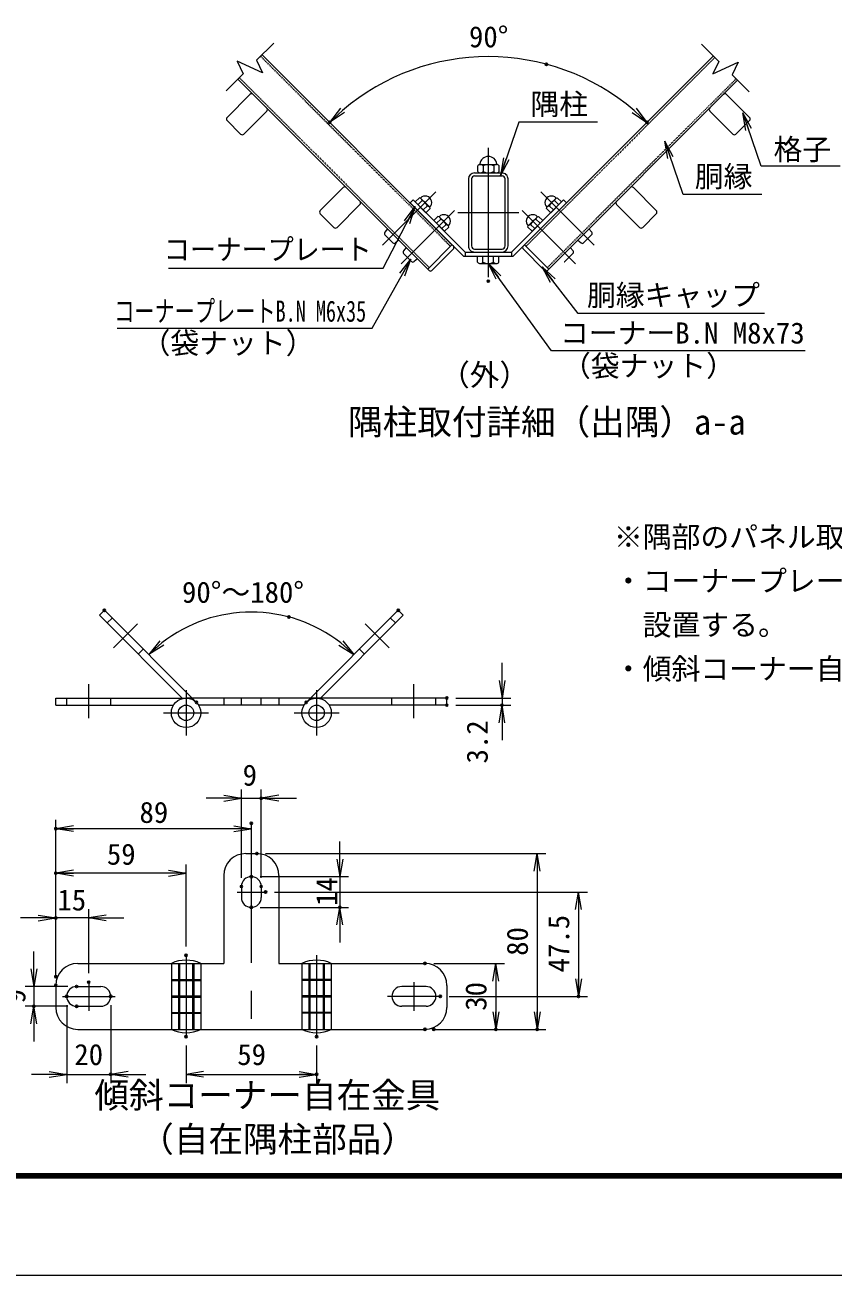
# Model space of a CAD drawing. Units: millimetres, scale not verified, with parts at other scales. Extents: x -4200 to 4200, y -2970 to 2970.
# Drawn here: x 560 to 2398, y -2970 to -126 of the extents above; entities that cross this region are included whole.
import ezdxf
from ezdxf.enums import TextEntityAlignment as Align

# ---------------------------------------------------------------- set-up
doc = ezdxf.new("R2010")
doc.units = ezdxf.units.MM
doc.header["$LTSCALE"] = 10
doc.header["$PDMODE"] = 32
doc.header["$PDSIZE"] = 5
doc.linetypes.add('USER1', pattern=[50.8, 31.75, -6.35, 6.35, -6.35])
doc.linetypes.add('USER2', pattern=[0.375, 0.25, -0.125])
for name, color, linetype, lineweight in [('0-0_D-STR1', 1, 'Continuous', 18), ('0-1_D-BMK', 2, 'USER1', 13), ('0-5_D-STR3', 3, 'Continuous', 13), ('0-6_D-STR-DIM', 7, 'Continuous', 13), ('0-7_0', 7, 'Continuous', 18), ('0-9_D-TTL-TXT', 7, 'Continuous', 18), ('0-A_D-STR-TXT', 7, 'Continuous', 13), ('0-B_D-TTL', 7, 'Continuous', 18)]:
    doc.layers.add(name, color=color, linetype=linetype, lineweight=lineweight)
doc.layers.add('0-8_Defpoints', color=253, linetype='Continuous')
doc.styles.add('ＭＳ ゴシック', font='')
doc.styles.get('ＭＳ ゴシック').set_extended_font_data('MS Gothic')

# ---------------------------------------------------------------- blocks, each defined once
blk = doc.blocks.new('_Open')
at = {"layer": '0-7_0'}
blk.add_line((-10, 1.667), (0, 0), dxfattribs=at)
blk.add_lwpolyline([(-10, -1.667), (0, 0), (-10, 0)], dxfattribs=at)

msp = doc.modelspace()

# ---------------------------------------------------------------- linework, layer by layer
at = {"layer": '0-0_D-STR1', "linetype": 'USER2'}
for p, q in [((1095.83, -197.33), (1528.05, -629.55)), ((2129.63, -200), (1700.08, -629.55)), ((1047.46, -245.7), (1479.68, -677.92)), ((2178, -248.37), (1748.45, -677.92))]:
    msp.add_line(p, q, dxfattribs=at)
at = {"layer": '0-0_D-STR1'}
for p, q in [((1099.22, -193.94), (1531.44, -626.16)), ((2126.24, -196.61), (1696.69, -626.16)), ((1044.07, -249.09), (1476.29, -681.31)), ((2181.39, -251.76), (1751.84, -681.31)), ((1071.75, -283.99), (1019.57, -336.17)), ((2156.38, -283.99), (2208.56, -336.17)), ((1109.94, -322.17), (1057.75, -374.36)), ((2118.2, -322.17), (2170.38, -374.36)), ((1019.57, -343.39), (1050.54, -374.36)), ((2208.56, -343.39), (2177.59, -374.36)), ((1569.07, -476.45), (1569.07, -628.85)), ((1575.97, -476.45), (1575.97, -628.85)), ((1582.87, -462.65), (1645.27, -462.65)), ((1582.87, -469.55), (1645.27, -469.55)), ((1652.17, -628.85), (1652.17, -476.45)), ((1659.07, -628.85), (1659.07, -476.45)), ((1283.89, -496.12), (1231.7, -548.31)), ((1944.25, -496.12), (1996.43, -548.31)), ((1322.07, -534.31), (1269.89, -586.49)), ((1906.06, -534.31), (1958.25, -586.49)), ((1231.7, -555.52), (1262.67, -586.49)), ((1996.43, -555.52), (1965.46, -586.49)), ((1996.43, -555.52), (1965.46, -586.49)), ((1582.87, -635.75), (1645.27, -635.75)), ((1582.87, -642.65), (1645.27, -642.65))]:
    msp.add_line(p, q, dxfattribs=at)
for centre, radius, start, end in [((1075.36, -287.6), 5.1, 45, 135), ((1075.36, -287.6), 5.1, 45, 135), ((2152.77, -287.6), 5.1, 45, 135), ((2152.77, -287.6), 5.1, 45, 135), ((1023.18, -339.78), 5.1, 134.99942, 225), ((1106.33, -318.57), 5.1, 314.99941, 45), ((1106.33, -318.57), 5.1, 314.99941, 45), ((2121.8, -318.57), 5.1, 135, 225.00059), ((2121.8, -318.57), 5.1, 135, 225.00059), ((2204.96, -339.78), 5.1, 315, 45.00058), ((1054.15, -370.75), 5.1, 225, 314.99941), ((2173.99, -370.75), 5.1, 225.00059, 315), ((1582.87, -476.45), 13.8, 90.00002, 179.99999), ((1582.87, -476.45), 6.9, 90.00002, 179.99999), ((1645.27, -476.45), 13.8, 0, 90.00002), ((1645.27, -476.45), 6.9, 0, 90.00002), ((1287.49, -499.73), 5.1, 45, 135), ((1287.49, -499.73), 5.1, 45, 135), ((1940.64, -499.73), 5.1, 45, 135), ((1940.64, -499.73), 5.1, 45, 135), ((1318.46, -530.7), 5.1, 314.99941, 45), ((1318.46, -530.7), 5.1, 314.99941, 45), ((1909.67, -530.7), 5.1, 135, 225.00059), ((1909.67, -530.7), 5.1, 135, 225.00059), ((1235.31, -551.91), 5.1, 134.99942, 225), ((1992.83, -551.91), 5.1, 315, 45.00058), ((1992.83, -551.91), 5.1, 315, 45.00058), ((1266.28, -582.88), 5.1, 225, 314.99941), ((1961.86, -582.88), 5.1, 225.00059, 315), ((1961.86, -582.88), 5.1, 225.00059, 315), ((1582.87, -628.85), 13.8, 179.99999, 270.00002), ((1582.87, -628.85), 6.9, 179.99999, 270.00002), ((1645.27, -628.85), 6.9, 270.00002, 0), ((1645.27, -628.85), 13.8, 270.00002, 0)]:
    msp.add_arc(centre, radius, start, end, dxfattribs=at)
at = {"layer": '0-1_D-BMK'}
for p, q in [((1614.07, -405.47), (1614.07, -699.94)), ((1494.7, -505.92), (1373.45, -627.18)), ((1733.43, -505.92), (1854.68, -627.18)), ((1537.13, -548.35), (1415.88, -669.6)), ((1544.77, -552.71), (1683.37, -552.71)), ((1691.01, -548.35), (1812.26, -669.6)), ((760.83, -1543.21), (815.69, -1488.35)), ((1388.83, -1543.21), (1333.97, -1488.35)), ((704.83, -1703.51), (704.83, -1625.92)), ((926.33, -1639.68), (926.33, -1742.24)), ((1223.33, -1639.68), (1223.33, -1742.24)), ((1444.83, -1703.51), (1444.83, -1625.92)), ((875.05, -1690.96), (977.61, -1690.96)), ((1172.05, -1690.96), (1274.61, -1690.96)), ((1074.83, -1942.41), (1074.83, -2434.54)), ((1042.33, -2098.67), (1107.33, -2098.67)), ((926.33, -2242.67), (926.33, -2427.55)), ((1223.33, -2242.67), (1223.33, -2427.55)), ((704.83, -2303.67), (704.83, -2368.67)), ((1444.83, -2303.67), (1444.83, -2368.67)), ((644.83, -2336.17), (764.83, -2336.17)), ((1504.83, -2336.17), (1384.83, -2336.17))]:
    msp.add_line(p, q, dxfattribs=at)
at = {"layer": '0-5_D-STR3'}
for p, q in [((1589.95, -459.71), (1589.95, -446.21)), ((1595.55, -443.21), (1632.59, -443.21)), ((1595.55, -443.21), (1632.59, -443.21)), ((1602.1, -446.21), (1602.1, -459.71)), ((1626.4, -446.21), (1626.4, -459.71)), ((1638.55, -459.71), (1638.55, -446.21)), ((1595.55, -462.71), (1632.59, -462.71)), ((1595.55, -462.71), (1632.59, -462.71)), ((1442.77, -523.91), (1435.99, -530.7)), ((1557.59, -652.31), (1435.99, -530.7)), ((1561.57, -642.71), (1442.77, -523.91)), ((1457.2, -519.03), (1447.55, -528.68)), ((1471.94, -553.08), (1447.55, -528.68)), ((1463.37, -525.21), (1453.72, -534.86)), ((1459.81, -519.73), (1457.2, -519.03)), ((1480.89, -540.82), (1459.81, -519.73)), ((1475.42, -537.25), (1465.77, -546.91)), ((1666.57, -642.71), (1785.36, -523.91)), ((1670.54, -652.31), (1792.15, -530.7)), ((1747.24, -540.82), (1768.33, -519.73)), ((1752.72, -537.25), (1762.37, -546.91)), ((1756.19, -553.08), (1780.59, -528.68)), ((1764.76, -525.21), (1774.41, -534.86)), ((1768.33, -519.73), (1770.94, -519.03)), ((1770.94, -519.03), (1780.59, -528.68)), ((1785.36, -523.91), (1792.15, -530.7)), ((1481.59, -543.43), (1471.94, -553.08)), ((1481.59, -543.43), (1480.89, -540.82)), ((1499.62, -561.46), (1489.97, -571.11)), ((1505.8, -567.63), (1496.15, -577.29)), ((1502.24, -562.16), (1499.62, -561.46)), ((1523.32, -583.24), (1502.24, -562.16)), ((1704.82, -583.24), (1725.9, -562.16)), ((1722.34, -567.63), (1731.99, -577.29)), ((1725.9, -562.16), (1728.51, -561.46)), ((1728.51, -561.46), (1738.16, -571.11)), ((1746.54, -543.43), (1747.24, -540.82)), ((1746.54, -543.43), (1756.19, -553.08)), ((1385.07, -590.1), (1378.64, -597.76)), ((1514.37, -595.51), (1489.97, -571.11)), ((1517.84, -579.68), (1508.19, -589.33)), ((1524.02, -585.86), (1514.37, -595.51)), ((1524.02, -585.86), (1523.32, -583.24)), ((1704.12, -585.86), (1704.82, -583.24)), ((1704.12, -585.86), (1713.77, -595.51)), ((1710.29, -579.68), (1719.94, -589.33)), ((1713.77, -595.51), (1738.16, -571.11)), ((1843.06, -590.1), (1849.49, -597.76)), ((1378.89, -603.43), (1397.2, -621.74)), ((1410.53, -615.55), (1402.87, -621.98)), ((1817.61, -615.55), (1825.27, -621.98)), ((1849.24, -603.43), (1830.94, -621.74)), ((1427.5, -632.52), (1421.07, -640.19)), ((1421.32, -645.86), (1439.62, -664.16)), ((1531.44, -626.16), (1476.29, -681.31)), ((1534.63, -635.71), (1485.84, -684.5)), ((1534.63, -629.34), (1531.44, -626.16)), ((1557.59, -652.31), (1670.54, -652.31)), ((1561.57, -642.71), (1666.57, -642.71)), ((1561.57, -642.71), (1561.57, -652.31)), ((1589.77, -652.31), (1638.37, -652.31)), ((1589.77, -652.31), (1638.37, -652.31)), ((1589.77, -652.31), (1638.37, -652.31)), ((1589.77, -665.81), (1589.77, -652.31)), ((1601.92, -665.81), (1601.92, -652.31)), ((1626.22, -665.81), (1626.22, -652.31)), ((1638.37, -665.81), (1638.37, -652.31)), ((1666.57, -642.71), (1666.57, -652.31)), ((1693.51, -629.34), (1696.69, -626.16)), ((1693.51, -635.71), (1742.3, -684.5)), ((1696.69, -626.16), (1751.84, -681.31)), ((1806.82, -645.86), (1788.51, -664.16)), ((1800.63, -632.52), (1807.07, -640.19)), ((1452.96, -657.98), (1445.29, -664.41)), ((1479.47, -684.5), (1476.29, -681.31)), ((1595.37, -668.81), (1632.4, -668.81)), ((1748.66, -684.5), (1751.84, -681.31)), ((729.05, -1468.93), (740.36, -1457.61)), ((729.05, -1468.93), (918.5, -1658.38)), ((740.36, -1457.61), (950.02, -1667.27)), ((746.72, -1486.6), (758.04, -1475.29)), ((1409.3, -1457.61), (1199.64, -1667.27)), ((1420.61, -1468.93), (1231.15, -1658.38)), ((1402.93, -1486.6), (1391.62, -1475.29)), ((1420.61, -1468.93), (1409.3, -1457.61)), ((817.43, -1557.31), (828.75, -1546)), ((1332.22, -1557.31), (1320.91, -1546)), ((629.83, -1673.46), (629.83, -1657.46)), ((629.83, -1657.46), (926.33, -1657.46)), ((629.83, -1673.46), (897.76, -1673.46)), ((654.83, -1673.46), (654.83, -1657.46)), ((754.83, -1673.46), (754.83, -1657.46)), ((1223.33, -1657.46), (926.33, -1657.46)), ((1194.76, -1673.46), (954.89, -1673.46)), ((1012.33, -1657.46), (1012.33, -1673.46)), ((1052.33, -1673.46), (1052.33, -1657.46)), ((1097.33, -1673.46), (1097.33, -1657.46)), ((1137.33, -1657.46), (1137.33, -1673.46)), ((1519.83, -1657.46), (1223.33, -1657.46)), ((1519.83, -1673.46), (1251.89, -1673.46)), ((1394.83, -1673.46), (1394.83, -1657.46)), ((1494.83, -1673.46), (1494.83, -1657.46)), ((1519.83, -1673.46), (1519.83, -1657.46)), ((1062.33, -2011.17), (1087.33, -2011.17)), ((1012.33, -2061.17), (1012.33, -2261.17)), ((1137.33, -2061.17), (1137.33, -2261.17)), ((1052.33, -2086.17), (1052.33, -2111.17)), ((1097.33, -2086.17), (1097.33, -2111.17)), ((679.83, -2261.17), (1012.33, -2261.17)), ((892.83, -2261.17), (892.83, -2411.17)), ((908.83, -2261.17), (908.83, -2411.17)), ((911.33, -2261.17), (911.33, -2411.17)), ((941.33, -2261.17), (941.33, -2411.17)), ((943.83, -2261.17), (943.83, -2411.17)), ((959.83, -2261.17), (959.83, -2411.17)), ((1137.33, -2261.17), (1469.83, -2261.17)), ((1189.83, -2261.17), (1189.83, -2411.17)), ((1205.83, -2261.17), (1205.83, -2411.17)), ((1208.33, -2261.17), (1208.33, -2411.17)), ((1238.33, -2261.17), (1238.33, -2411.17)), ((1240.83, -2261.17), (1240.83, -2411.17)), ((1256.83, -2261.17), (1256.83, -2411.17)), ((892.83, -2297.67), (959.83, -2297.67)), ((892.83, -2299.67), (959.83, -2299.67)), ((1256.83, -2297.67), (1189.83, -2297.67)), ((1256.83, -2299.67), (1189.83, -2299.67)), ((629.83, -2311.17), (629.83, -2361.17)), ((677.33, -2313.67), (732.33, -2313.67)), ((1472.33, -2313.67), (1417.33, -2313.67)), ((1519.83, -2311.17), (1519.83, -2361.17)), ((677.33, -2358.67), (732.33, -2358.67)), ((892.83, -2334.67), (959.83, -2334.67)), ((892.83, -2337.67), (959.83, -2337.67)), ((1256.83, -2334.67), (1189.83, -2334.67)), ((1256.83, -2337.67), (1189.83, -2337.67)), ((1472.33, -2358.67), (1417.33, -2358.67)), ((892.83, -2372.67), (959.83, -2372.67)), ((892.83, -2374.67), (959.83, -2374.67)), ((1256.83, -2372.67), (1189.83, -2372.67)), ((1256.83, -2374.67), (1189.83, -2374.67)), ((679.83, -2411.17), (1469.83, -2411.17))]:
    msp.add_line(p, q, dxfattribs=at)
for centre, radius in [((926.33, -1690.96), 33.5), ((926.33, -1690.96), 17.5), ((1223.33, -1690.96), 33.5), ((1223.33, -1690.96), 17.5)]:
    msp.add_circle(centre, radius, dxfattribs=at)
for centre, radius, start, end in [((1614.25, -444.71), 19.5, 7.16806, 172.83194), ((1596.03, -450.82), 7.63, 37.21089, 142.78911), ((1593.41, -442.09), 1.5, 279.83916, 352.83194), ((1614.25, -469.31), 26.1, 62.26063, 117.73937), ((1632.48, -450.85), 7.65, 37.42505, 142.57495), ((1635.09, -442.09), 1.5, 187.16806, 253.42019), ((1596.03, -455.09), 7.63, 217.21089, 322.78911), ((1614.25, -436.6), 26.1, 242.26063, 297.73937), ((1632.48, -455.06), 7.65, 217.42505, 322.57495), ((1470.42, -530.21), 14.91, 314.64798, 135.35202), ((1443.97, -533.93), 21.27, 24.22053, 41.8842), ((1450.9, -549.73), 27.51, 26.96185, 63.03815), ((1466.69, -556.65), 21.27, 48.1158, 65.77947), ((1757.72, -530.21), 14.91, 44.64798, 225.35202), ((1761.44, -556.65), 21.27, 114.22053, 131.8842), ((1777.24, -549.73), 27.51, 116.96185, 153.03815), ((1784.16, -533.93), 21.27, 138.1158, 155.77947), ((1512.84, -572.64), 14.91, 314.64798, 135.35202), ((1486.4, -576.36), 21.27, 24.22053, 41.8842), ((1493.32, -592.15), 27.51, 26.96185, 63.03815), ((1715.29, -572.64), 14.91, 44.64798, 225.35202), ((1734.81, -592.15), 27.51, 116.96185, 153.03815), ((1741.73, -576.36), 21.27, 138.1158, 155.77947), ((1509.12, -599.08), 21.27, 48.1158, 65.77947), ((1719.02, -599.08), 21.27, 114.22053, 131.8842), ((1381.86, -600.46), 4.2, 140, 225), ((1400.17, -618.77), 4.2, 225, 310), ((1827.97, -618.77), 4.2, 230, 315), ((1846.27, -600.46), 4.2, 315, 40), ((1424.29, -642.89), 4.2, 140, 225), ((1531.44, -632.52), 4.5, 315, 45), ((1696.69, -632.52), 4.5, 135, 225), ((1803.85, -642.89), 4.2, 315, 40), ((1442.59, -661.19), 4.2, 225, 310), ((1595.84, -661.19), 7.63, 217.21089, 322.78911), ((1614.07, -642.7), 26.1, 242.26063, 297.73937), ((1632.29, -661.16), 7.65, 217.42505, 322.57495), ((1785.54, -661.19), 4.2, 291.02498, 315), ((1482.65, -681.31), 4.5, 225, 315), ((1745.48, -681.31), 4.5, 225, 315), ((1062.33, -2061.17), 50, 90, 180), ((1087.33, -2061.17), 50, 0, 90), ((1074.83, -2086.17), 22.5, 0, 180), ((1074.83, -2111.17), 22.5, 180, 0), ((679.83, -2311.17), 50, 90, 180), ((926.33, -2332.24), 78.57, 64.76136, 115.23864), ((1223.33, -2332.24), 78.57, 64.76136, 115.23864), ((1469.83, -2311.17), 50, 0, 90), ((677.33, -2336.17), 22.5, 90, 270), ((732.33, -2336.17), 22.5, 270, 90), ((1417.33, -2336.17), 22.5, 90, 270), ((1472.33, -2336.17), 22.5, 270, 90), ((679.83, -2361.17), 50, 180, 270), ((1469.83, -2361.17), 50, 270, 0), ((926.33, -2340.11), 78.57, 244.76136, 295.23864), ((1223.33, -2340.11), 78.57, 244.76136, 295.23864)]:
    msp.add_arc(centre, radius, start, end, dxfattribs=at)
at = {"layer": '0-6_D-STR-DIM'}
for p, q in [((1086.95, -206.21), (1125.89, -167.27)), ((2138.51, -208.88), (2099.57, -169.94)), ((1042.97, -208.14), (1056.34, -236.82)), ((1100.32, -234.89), (1042.97, -208.14)), ((1086.95, -206.21), (1100.32, -234.89)), ((2138.51, -208.88), (2125.14, -237.56)), ((2125.14, -237.56), (2182.49, -210.82)), ((2182.49, -210.82), (2169.12, -239.49)), ((1017.4, -275.76), (1056.34, -236.82)), ((2208.06, -278.43), (2169.12, -239.49)), ((1645.28, -1617.46), (1645.28, -1577.46)), ((1539.83, -1657.46), (1665.28, -1657.46)), ((1539.83, -1673.46), (1665.28, -1673.46)), ((1645.28, -1657.46), (1645.28, -1673.46)), ((1645.28, -1713.46), (1645.28, -1753.46)), ((1052.33, -2066.17), (1052.33, -1865.31)), ((1097.33, -2066.17), (1097.33, -1865.31)), ((1012.33, -1885.31), (972.33, -1885.31)), ((1052.33, -1885.31), (1097.33, -1885.31)), ((1137.33, -1885.31), (1177.33, -1885.31)), ((629.83, -2291.17), (629.83, -1934.59)), ((1074.83, -1954.59), (629.83, -1954.59)), ((1074.83, -1962.41), (1074.83, -1974.59)), ((1276.23, -2023.67), (1276.23, -1983.67)), ((1107.33, -2011.17), (1745.31, -2011.17)), ((1725.31, -2011.17), (1725.31, -2411.17)), ((629.83, -2271.17), (629.83, -2035.89)), ((926.33, -2222.67), (926.33, -2035.89)), ((926.33, -2055.89), (629.83, -2055.89)), ((1094.83, -2063.67), (1296.23, -2063.67)), ((1276.23, -2063.67), (1276.23, -2133.67)), ((1127.33, -2098.67), (1839.45, -2098.67)), ((1819.45, -2098.67), (1819.45, -2336.17)), ((589.83, -2157.69), (549.83, -2157.69)), ((629.83, -2291.17), (629.83, -2137.69)), ((704.83, -2157.69), (629.83, -2157.69)), ((704.83, -2283.67), (704.83, -2137.69)), ((744.83, -2157.69), (784.83, -2157.69)), ((1094.83, -2133.67), (1296.23, -2133.67)), ((1276.23, -2173.67), (1276.23, -2213.67)), ((580.02, -2273.67), (580.02, -2233.67)), ((1489.83, -2261.17), (1651.16, -2261.17)), ((1631.16, -2261.17), (1631.16, -2411.17)), ((657.33, -2313.67), (560.02, -2313.67)), ((580.02, -2313.67), (580.02, -2358.67)), ((657.33, -2358.67), (560.02, -2358.67)), ((654.83, -2356.17), (654.83, -2533.58)), ((754.83, -2356.17), (754.83, -2533.58)), ((1524.83, -2336.17), (1839.45, -2336.17)), ((580.02, -2398.67), (580.02, -2438.67)), ((1489.83, -2411.17), (1651.16, -2411.17)), ((1509.83, -2411.17), (1745.31, -2411.17)), ((926.33, -2447.55), (926.33, -2533.58)), ((1223.33, -2447.55), (1223.33, -2533.58)), ((614.83, -2513.58), (574.83, -2513.58)), ((654.83, -2513.58), (754.83, -2513.58)), ((794.83, -2513.58), (834.83, -2513.58)), ((926.33, -2513.58), (1223.33, -2513.58))]:
    msp.add_line(p, q, dxfattribs=at)
for centre, radius, start, end in [((1614.07, -708.78), 510.71, 49.48872, 130.51128), ((1074.83, -1792.08), 330.31, 51.94276, 128.05724)]:
    msp.add_arc(centre, radius, start, end, dxfattribs=at)
at = {"layer": '0-8_Defpoints'}
for p in [(1746.25, -215.48), (1252.94, -347.66), (1975.19, -347.66), (1614.07, -708.78), (740.36, -1457.61), (1160.32, -1473.03), (1409.3, -1457.61), (950.02, -1667.27), (1199.64, -1667.27), (1519.83, -1657.46), (1519.83, -1673.46), (1645.28, -1673.46), (1097.33, -1885.31), (629.83, -1954.59), (1074.83, -1942.41), (1087.33, -2011.17), (629.83, -2055.89), (1074.83, -2063.67), (1052.33, -2086.17), (1097.33, -2086.17), (1107.33, -2098.67), (1074.83, -2133.67), (1276.23, -2133.67), (629.83, -2157.69), (926.33, -2242.67), (1469.83, -2261.17), (629.83, -2291.17), (704.83, -2303.67), (629.83, -2311.17), (677.33, -2313.67), (580.02, -2358.67), (654.83, -2336.17), (677.33, -2358.67), (754.83, -2336.17), (1504.83, -2336.17), (1819.45, -2336.17), (1469.83, -2411.17), (1489.83, -2411.17), (1631.16, -2411.17), (1725.31, -2411.17), (926.33, -2427.55), (1223.33, -2427.55), (754.83, -2513.58), (1223.33, -2513.58)]:
    msp.add_point(p, dxfattribs=at)
at = {"layer": '0-A_D-STR-TXT'}
for points in [[(2414.54, -447.17), (2234.93, -447.17), (2194.06, -327.72)], [(1862.9, -347.03), (1683.29, -347.03), (1642.42, -466.48)], [(2236.8, -511.49), (2057.2, -511.49), (2016.32, -392.04)], [(886.69, -679.68), (1374.79, -679.68), (1446.71, -540.84)], [(769.56, -815.55), (1349.45, -815.55), (1436.95, -660.54)], [(2335.34, -867.03), (1758.01, -867.03), (1614.77, -669.77)], [(2242.42, -782.54), (1818.23, -782.54), (1737.78, -677.79)]]:
    msp.add_lwpolyline(points, dxfattribs=at)
at = {"layer": '0-B_D-TTL'}
for points in [[(-4200.08, -2970.01), (4199.92, -2970.01), (4199.92, 2969.99), (-4200.08, 2969.99)], [(-3930.08, 2749.99), (3929.92, 2749.99), (3929.92, -2750.01), (-3930.08, -2750.01)], [(-3927.58, 2747.49), (3927.42, 2747.49), (3927.42, -2747.51), (-3927.58, -2747.51)], [(-3925.08, 2744.99), (3924.92, 2744.99), (3924.92, -2745.01), (-3925.08, -2745.01)], [(-3922.58, 2742.49), (3922.42, 2742.49), (3922.42, -2742.51), (-3922.58, -2742.51)], [(-3920.08, 2739.99), (3919.92, 2739.99), (3919.92, -2740.01), (-3920.08, -2740.01)]]:
    msp.add_lwpolyline(points, close=True, dxfattribs=at)

# ---------------------------------------------------------------- block references
at = {"layer": '0-6_D-STR-DIM', "xscale": 4, "yscale": 4}
for p, rotation in [((1252.94, -347.66), 222.75564), ((1975.19, -347.66), 317.24436), ((841.27, -1558.52), 221.52862), ((1308.39, -1558.52), 318.47138), ((1645.28, -1657.46), 270), ((1645.28, -1673.46), 90), ((1097.33, -1885.31), 180), ((629.83, -1954.59), 180), ((1725.31, -2011.17), 90), ((1276.23, -2063.67), 270), ((629.83, -2055.89), 180), ((1819.45, -2098.67), 90), ((704.83, -2157.69), 180), ((1276.23, -2133.67), 90), ((580.02, -2313.67), 270), ((1631.16, -2261.17), 90), ((1819.45, -2336.17), 270), ((580.02, -2358.67), 90), ((1631.16, -2411.17), 270), ((1725.31, -2411.17), 270), ((754.83, -2513.58), 180), ((926.33, -2513.58), 180)]:
    msp.add_blockref('_Open', p, dxfattribs=dict(at, rotation=rotation))
for p in [(1052.33, -1885.31), (1074.83, -1954.59), (926.33, -2055.89), (629.83, -2157.69), (654.83, -2513.58), (1223.33, -2513.58)]:
    msp.add_blockref('_Open', p, dxfattribs=at)
at = {"layer": '0-A_D-STR-TXT', "xscale": 4, "yscale": 4}
for p, rotation in [((2193.41, -325.83), 108.8919), ((2015.67, -390.15), 108.8919), ((1641.77, -468.37), 251.10813), ((1447.63, -539.06), 62.61681), ((1437.94, -658.8), 60.55492), ((1613.59, -668.15), 125.98605), ((1736.56, -676.21), 127.525)]:
    msp.add_blockref('_Open', p, dxfattribs=dict(at, rotation=rotation))

# ---------------------------------------------------------------- texts
at = {"layer": '0-6_D-STR-DIM', "style": 'ＭＳ ゴシック'}
for s, p in [('90°', (1570.13, -191.33)), ('90°～180°', (917.1, -1455.03)), ('9', (1055.1, -1871.14)), ('89', (820.34, -1955.84)), ('59', (746.08, -2051.04)), ('15', (633.57, -2155.06)), ('20', (672.07, -2506.83)), ('59', (1042.83, -2506.83))]:
    msp.add_text(s, height=48.09, dxfattribs=at).set_placement(p, align=Align.BOTTOM_LEFT)
for s, p in [('3.2', (1627.22, -1806.23)), ('14', (1284.73, -2130.45)), ('47.5', (1812.71, -2281.54)), ('80', (1718.56, -2243.8)), ('9', (575.17, -2352.16)), ('30', (1624.41, -2368.8))]:
    msp.add_text(s, height=48.09, rotation=90, dxfattribs=at).set_placement(p, align=Align.BOTTOM_LEFT)
at = {"layer": '0-9_D-TTL-TXT', "style": 'ＭＳ ゴシック'}
for s, p in [('隅柱取付詳細（出隅）a-a', (1295.09, -1075.18)), ('傾斜コーナー自在金具', (717.82, -2607.01)), ('（自在隅柱部品）', (819.88, -2707.01))]:
    msp.add_text(s, height=57.7, dxfattribs=at).set_placement(p, align=Align.BOTTOM_LEFT)
at = {"layer": '0-A_D-STR-TXT', "style": 'ＭＳ ゴシック'}
for s, height, p in [('隅柱', 48.09, (1710.02, -344.65)), ('格子', 48.09, (2263.27, -447.45)), ('胴縁', 48.09, (2083.92, -509.12)), ('胴縁キャップ', 48.09, (1838.63, -779.21)), ('（袋ナット）', 48.09, (825.09, -888.09)), ('コーナーB.N M8x73', 48.09, (1777.19, -865.27)), ('（袋ナット）', 48.09, (1781.84, -939.96)), ('（外）', 49.49, (1504.39, -961.64)), ('※隅部のパネル取付け', 48.09, (1899.92, -1329.26)), ('・コーナープレートの場合：現場でパネルを70mm切断、孔加工をし', 48.09, (1899.92, -1429.26)), ('\u3000設置する。', 48.09, (1899.92, -1529.26)), ('・傾斜コーナー自在金具の場合：現場で孔加工をし設置する。', 48.09, (1899.92, -1629.26))]:
    msp.add_text(s, height=height, dxfattribs=at).set_placement(p, align=Align.BOTTOM_LEFT)
for s, width, p in [('コーナープレート', 0.9, (876.16, -675.08)), ('コーナープレートB.N M6x35', 0.7, (762.78, -815.6))]:
    msp.add_text(s, height=48.09, dxfattribs=dict(at, width=width)).set_placement(p, align=Align.BOTTOM_LEFT)

doc.saveas('drawing.dxf')
